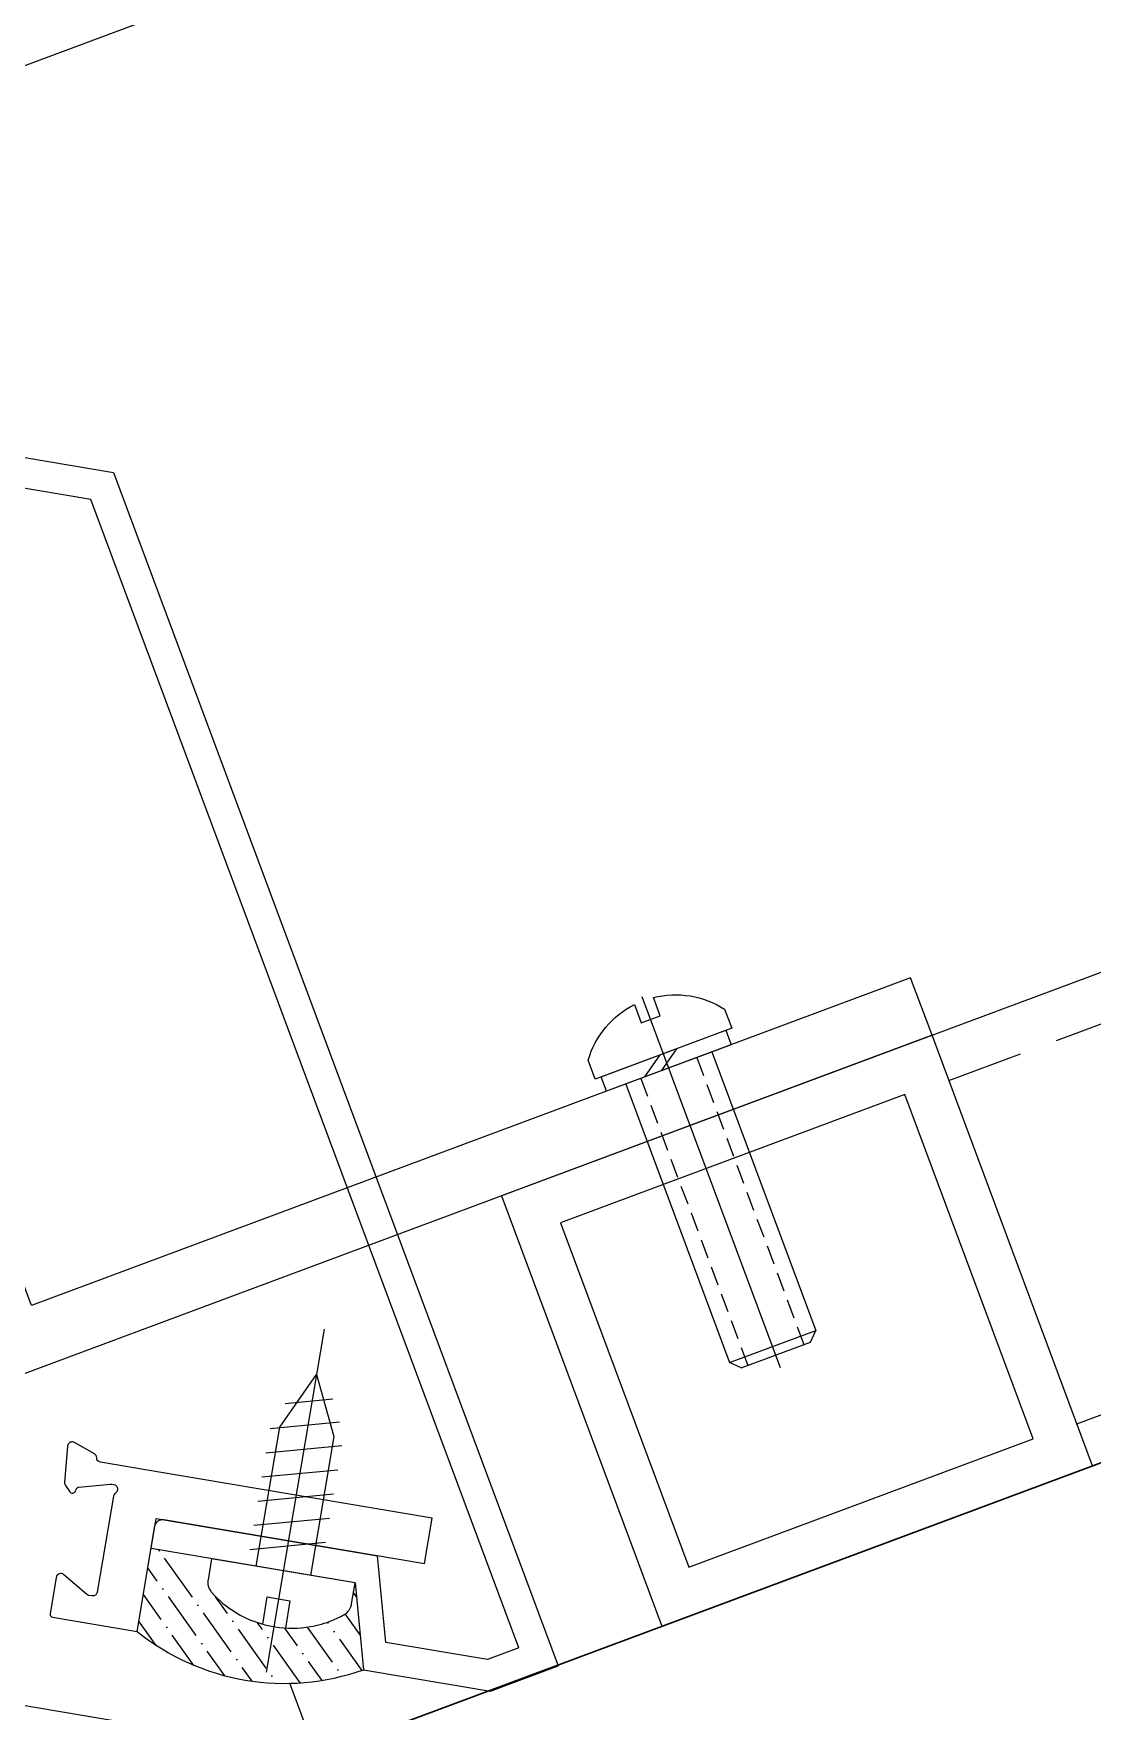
# Model space of a CAD drawing. Extents: x 12199666 to 24617114, y 1197707 to 2548648.
# Drawn here: x 12330335.7 to 12330404.8, y 1274808.9 to 1274918.4 of the extents above; entities that cross this region are included whole.
import ezdxf

# ---------------------------------------------------------------- set-up
doc = ezdxf.new("R2010")
doc.units = 0
doc.header["$LTSCALE"] = 10
doc.header["$MEASUREMENT"] = 0
for name, pattern in [('TX-PLAN-T1-F11$0$ACAD_ISO04W100', [30, 24, -3, 0, -3]), ('TX-PLAN-T1-F11$0$CENTER', [2, 1.25, -0.25, 0.25, -0.25]), ('TX-PLAN-T1-F11$0$CENTER-PISA', [11, 6, -2, 1, -2]), ('TX-PLAN-T1-F11$0$CENTER2', [1.125, 0.75, -0.125, 0.125, -0.125]), ('TX-PLAN-T1-F11$0$DASHED', [0.75, 0.5, -0.25]), ('TX-PLAN-T1-F11$0$HIDDEN', [0.375, 0.25, -0.125]), ('TX-PLAN-T1-F11$0$HIDDEN-PISA', [4.5, 2.5, -2])]:
    doc.linetypes.add(name, pattern=pattern)
doc.layers.add('TX-PLAN-T1-F11$0$_EDO-ALUMINIUM-SECTION', color=90, linetype='Continuous', lineweight=30)
doc.layers.add('TX-PLAN-T1-F11$0$幕墙线', color=114, linetype='Continuous', lineweight=30)
for name, color, linetype in [('TX-PLAN-T1-F11$0$AXIS', 3, 'Continuous'), ('TX-PLAN-T1-F11$0$F-Alum', 4, 'Continuous'), ('TX-PLAN-T1-F11$0$F-center', 6, 'TX-PLAN-T1-F11$0$ACAD_ISO04W100'), ('TX-PLAN-T1-F11$0$F-dashed line', 8, 'TX-PLAN-T1-F11$0$DASHED'), ('TX-PLAN-T1-F11$0$F-dim', 1, 'Continuous'), ('TX-PLAN-T1-F11$0$F-seslants', 8, 'Continuous'), ('TX-PLAN-T1-F11$0$F_MISC', 8, 'Continuous'), ('TX-PLAN-T1-F11$0$Hatch', 8, 'Continuous'), ('TX-PLAN-T1-F11$0$INSUL', 173, 'Continuous'), ('TX-PLAN-T1-F11$0$中心线', 1, 'TX-PLAN-T1-F11$0$CENTER2'), ('TX-PLAN-T1-F11$0$虚线', 8, 'TX-PLAN-T1-F11$0$HIDDEN'), ('TX-PLAN-T1-F11$0$螺栓钉类', 241, 'Continuous')]:
    doc.layers.add(name, color=color, linetype=linetype)

# ---------------------------------------------------------------- blocks, each defined once
blk = doc.blocks.new('TX-PLAN-T1-F11$0$A$C3FFC0167')
at = {"layer": 'TX-PLAN-T1-F11$0$F-dim'}
for p, q in [((0, 5), (0, -5)), ((-5, 0), (5, 0))]:
    blk.add_line(p, q, dxfattribs=at)
blk.add_circle((0, 0), 2, dxfattribs=at)
blk = doc.blocks.new('TX-PLAN-T1-F11$0$TY001')
at = {"layer": 'TX-PLAN-T1-F11$0$F-center'}
blk.add_line((1500, -30.81192101103079), (1500, 345.6712806450087), dxfattribs=at)
at = {"layer": 'TX-PLAN-T1-F11$0$F_MISC', "rotation": 30.01599997489868}
blk.add_blockref('TX-PLAN-T1-F11$0$A$C3FFC0167', (1500, 0), dxfattribs=at)
blk = doc.blocks.new('TX-PLAN-T1-F11$0$#10x13_Pan-flat-3')
at = {"color": 8, "linetype": 'TX-PLAN-T1-F11$0$HIDDEN-PISA'}
for p, q in [((-1.711377303647168, 10.79835977248877), (1.327780362582416, 11.6126996170351)), ((-2.400000006142363, 9.013843874672602), (1.996997242757061, 10.19201573984174)), ((-2.40000000505097, 7.413843874674058), (2.39999999407155, 8.700000001605076)), ((-2.400000003959576, 5.813843874675513), (2.399999995162943, 7.100000001606531)), ((-2.400000002875458, 4.213843874676968), (2.399999996247061, 5.500000001607987)), ((-2.400000001784065, 2.613843874678423), (2.399999997338455, 3.900000001609442)), ((-2.400000000699947, 1.013843874672602), (2.399999998429848, 2.300000001610897))]:
    blk.add_line(p, q, dxfattribs=at)
for points in [[(-1.790000000022701, -1.251464709639549e-09), (-1.790000006294576, 9.199999998738349), (-8.869392331689596e-09, 12.99999999994179), (1.78999999370717, 9.200000001175795), (1.789999999979045, 1.178705133497715e-09)], [(-0.7499999975334504, -3.659838021652831), (-0.7499999987630872, -1.850000000558794), (0.7500000012369128, -1.849999999540159), (0.7500000024665496, -3.659838020634197)]]:
    blk.add_lwpolyline(points, dxfattribs=at)
at = {"color": 32, "flags": 128}
blk.add_lwpolyline([(-4.750000000021828, -3.281456883996725e-09), (-4.749999999090505, -1.390168597587035, 0.02044951340221976), (-4.746657334493648, -1.471864103412372, 0.04398758774826101), (-4.716998160060029, -1.644951949376264, 0.0521855455310235), (-4.643293307010026, -1.839642807550263, 0.08249689016993748), (-4.4499858410054, -2.104325317188341, 0.02582980303273893), (-4.372616108048533, -2.172696028275823, 0.07268352806201751), (-2.617075641232077, -3.194163244705123, 0.09869610361643641), (0.08183213378651999, -3.69952322718018, 0.08249638678170287), (2.347977953162626, -3.295875031042669, 0.05218730035141757), (3.66753867942316, -2.666293208916613, 0.03066688341591993), (4.372616110929812, -2.172696022316813, 0.01330350973470385), (4.413354222931957, -2.138474128398229, 0.03657129110302831), (4.515303253050661, -2.033838485651358, 0.03475147926750673), (4.597077649370476, -1.921637741856102, 0.02182096229391937), (4.640176463399257, -1.845784510762314, 0.02280395151312757), (4.677971628436353, -1.76281944513903, 0.02280645284837659), (4.708056659233989, -1.676747445577348, 0.02181846118107081), (4.729386651873938, -1.592163116256415, 0.03475398225205351), (4.74792484894715, -1.454558013821952, 0.01610989314854271), (4.750000000909495, -1.390168591096881), (4.749999999978172, 3.194145392626524e-09)], format="xyb", close=True, dxfattribs=at)
at = {"layer": 'TX-PLAN-T1-F11$0$AXIS', "color": 8, "linetype": 'TX-PLAN-T1-F11$0$CENTER-PISA'}
blk.add_line((-1.088483259081841e-08, 15.98909419596748), (4.547473508864641e-09, -6.700000000018917), dxfattribs=at)
blk = doc.blocks.new('*U194')
at = {"layer": 'TX-PLAN-T1-F11$0$中心线', "color": 1, "linetype": 'TX-PLAN-T1-F11$0$CENTER', "ltscale": 2.357947691000002}
blk.add_line((-4.263256414560601e-14, 20.90048662063384), (1.4210854715202e-14, -4.956409502317115), dxfattribs=at)
at = {"layer": 'TX-PLAN-T1-F11$0$虚线', "linetype": 'TX-PLAN-T1-F11$0$HIDDEN', "ltscale": 0.5}
for p, q in [((-1.948286311568509, 1.13686837721616e-13), (-1.948286311568566, 20.00000000000011)), ((1.948286311568523, 1.13686837721616e-13), (1.948286311568481, 20.00000000000011))]:
    blk.add_line(p, q, dxfattribs=at)
at = {"layer": 'TX-PLAN-T1-F11$0$螺栓钉类', "color": 241, "linetype": 'Continuous'}
for p, q in [((-2.40807576862025, 20.00000000000011), (-2.999791744951651, 19.40828402366867)), ((2.408075768620179, 20.00000000000011), (-2.408075768620321, 20)), ((2.408075768620179, 20.00000000000011), (2.999791744951594, 19.40828402366867)), ((2.999791744951594, 19.40828402366867), (-2.999791744951636, 19.40828402366867)), ((-2.999791744951622, 1.13686837721616e-13), (-2.999791744951651, 19.40828402366867)), ((2.999791744951636, 1.13686837721616e-13), (2.999791744951594, 19.40828402366867)), ((-0.9100693464279175, -1), (0.5333063006401062, 0)), ((0.2446311712265015, -1), (1.688006818294525, 0))]:
    blk.add_line(p, q, dxfattribs=at)
blk.add_lwpolyline([(4.350000023841858, 0), (4.350000023841858, -1), (-4.350000023841858, -1), (-4.350000023841858, 0)], close=True, dxfattribs=at)
blk.add_lwpolyline([(-4.75, -1), (4.75, -1), (4.75, -2.319999992847443, -0.2072557309237045), (0.6600000262260437, -4.663157165050507), (0.6600000262260437, -3.379999995231628), (-0.6600000262260437, -3.379999995231628), (-0.6600000262260437, -4.663157165050507, -0.2072557309237047), (-4.75, -2.319999992847443)], format="xyb", close=True, dxfattribs=at)
blk = doc.blocks.new('*U195')
at = {"layer": 'TX-PLAN-T1-F11$0$INSUL', "lineweight": 0}
h = blk.add_hatch(dxfattribs=at)
h.set_pattern_fill('岩棉', color=256, scale=60.00000000000002, style=0, pattern_type=2)
h.set_pattern_definition([(171.78891, (31.98000479999999, 119.4285713999999), (-403.9210344936758, 60.00000149168051), [2.0005134, -418.1072400000002]), (146.908661, (33.73372379999999, 118.2857141999999), (-95.04024262992478, 60.00000083033304), [2.093239800000001, -437.4870720000002]), (132.32733, (35.03487, 116.8571429999999), (-106.9202743718115, 119.9999994801657), [1.932303599999998, -403.8514799999996]), (114.796992, (35.8268718, 115.1428571999999), (-23.76006081965321, 59.99999964663972), [1.8883968, -196.393272]), (91.6202240999998, (35.8834434, 113.1428574), (-11.88003000216715, 359.9999998263044), [2.000800199999999, -418.1671799999997]), (82.82482490000001, (30.05657160000001, 66.85714259999999), (83.16020966511272, 659.9999982204777), [46.65104279999994, -9750.067799999993]), (97.17517500000001, (41.823459, 66.85714259999999), (-83.16021148970225, 659.9999979909094), [46.65104280000004, -9750.06780000001]), (88.37977579999999, (35.9965866, 113.1428574), (11.88002583240484, 359.9999999412873), [2.0008002, -418.16718]), (65.203007, (36.05315819999999, 115.1428571999999), (23.76006077749137, 59.99999973523376), [1.888396799999998, -196.3932719999997]), (47.67266909999998, (36.84516060000001, 116.8571429999999), (106.9202740388371, 119.9999998207617), [1.932303599999999, -403.8514799999998]), (33.09133829999998, (38.14630680000001, 118.2857141999999), (95.0402417250371, 60.00000218260124), [2.0932398, -437.4870719999998]), (8.211089519999998, (39.90002519999999, 119.4285713999999), (403.9210347392536, 59.99999988934716), [2.0005134, -418.1072399999999]), (87.16616460000002, (30.00000000000001, 65.71428599999996), (11.88002507150802, 180.0000001810667), [1.144256399999998, -239.1495899999996]), (103.9013849999999, (30.282858, 64.57142879999994), (-47.5201215879632, 179.9999997770064), [1.177340399999998, -246.0641939999996]), (111.603615, (30.73543020000001, 63.42857159999996), (-11.88003031737481, 59.99999997976404), [1.229204999999999, -63.30404399999991]), (122.761347, (31.470861, 62.28571439999996), (-35.64009214299298, 59.99999937378065), [1.3590366, -284.0386379999999]), (138.290552, (32.43257759999999, 61.42857119999996), (-71.2801817170538, 60.00000123338383), [1.288252200000001, -269.2446480000003]), (152.003514, (33.5074374, 60.85714259999997), (-106.9202745038909, 59.99999917536116), [1.2173142, -254.4187140000001]), (166.477202, (34.6954404, 60.57142859999996), (-237.6006083015547, 60.00000192533073), [1.2218772, -255.3723300000001]), (167.070755, (35.94001500000002, 60.28571399999996), (-249.4806394894893, 59.99999988713196), [1.276948800000001, -266.8823280000002]), (12.92924439999999, (35.94001500000002, 60.28571399999996), (249.4806395808134, 59.99999961372987), [1.2769488, -266.882328]), (13.52279750000001, (37.1845896, 60.57142859999996), (237.6006088251535, 59.99999985187424), [1.221877199999999, -255.3723299999998]), (27.99648529999997, (38.3725926, 60.85714259999997), (118.8003031649702, 60.00000218637319), [1.2173142, -254.418714]), (41.70944699999995, (39.44745299999998, 61.42857119999996), (71.28018116740307, 60.00000178097831), [1.288252199999999, -269.2446479999997]), (57.2386522, (40.40916960000001, 62.28571439999996), (118.8003026691194, 180.000001000711), [1.359036599999999, -284.0386379999999]), (68.396384, (41.1445998, 63.42857159999996), (11.88003024886847, 60.00000021423826), [1.229204999999999, -63.30404399999996]), (76.098615, (41.59717259999999, 64.57142879999994), (11.88003045248315, 59.99999970942572), [1.177340399999998, -246.0641939999996]), (92.83383529999988, (41.8800306, 65.71428599999996), (-11.88003015074521, 179.9999999348276), [1.144256399999999, -239.1495899999998])])
h.paths.add_polyline_path([(0, 0), (429.9707085312324, 0), (429.9707085312324, 59.99999999999999), (0, 59.99999999999999)])
at = {"layer": 'TX-PLAN-T1-F11$0$INSUL'}
blk.add_lwpolyline([(0, 0), (429.9707085312324, 0), (429.9707085312324, 59.99999999999999), (0, 59.99999999999999)], close=True, dxfattribs=at)
blk = doc.blocks.new('TX-PLAN-T1-F11$0$A$C6BF074A9')
at = {"layer": 'TX-PLAN-T1-F11$0$F-Alum'}
blk.add_lwpolyline([(41.15684143688122, -207.7081718523377), (43.75396952407027, -206.2065308504652), (-210.3976291322469, 233.7131980354052), (-212.994757219436, 232.2115570334454)], close=True, dxfattribs=at)
at = {"layer": 'TX-PLAN-T1-F11$0$F_MISC', "ltscale": 18000, "extrusion": (6.800515792032808e-07, -9.067815260528008e-07, -0.9999999999993576), "xscale": -1, "rotation": 239.9840001645362}
blk.add_blockref('*U195', (-37.87882982764083, -68.09845589171347, -0.0003954173365476329), dxfattribs=at)
blk = doc.blocks.new('*U193')
at = {"layer": 'TX-PLAN-T1-F11$0$F-seslants'}
h = blk.add_hatch(dxfattribs=at)
h.set_pattern_fill('ANSI36', color=256, scale=10)
h.set_pattern_definition([(45, (51659.15010211314, 73373.3115634953), (0.6629126073623882, 2.430679560328757), [3.125, -0.625, 0, -0.625])])
h.paths.add_polyline_path([(9.31932475650683, 8.505888903877349, -0.02582980297440925), (9.387695467565209, 8.583258636601386, -0.08249689016993748), (9.65237797726877, 8.776566102431389, -0.05218554553102349), (9.847068835515529, 8.8502709553577, -0.04398758774826101), (10.02015668153763, 8.879930129667628, -0.0204495134361547), (10.10185218742117, 8.883272794206277), (11.49202078185044, 8.88327279422083), (11.49202078161761, 12.88240874800249), (6, 12.88240874816256, 0.2608104144078784), (6, -2.09538701477868), (11.49202078185044, -0.6167272057937225), (10.101852187654, -0.6167272057937225, -0.01610989316636307), (10.03746276488528, -0.6146520537877223, -0.03475398225205351), (9.89985766238533, -0.5961138566199224, -0.02181846118107081), (9.815273333108053, -0.5747838639217662, -0.02280645284837659), (9.729201333597302, -0.5446988330659224, -0.02280395151312758), (9.646236267872155, -0.5069036679778947, -0.02182096229391937), (9.570383036741987, -0.4638048538909061, -0.03475147926750674), (9.458182292990386, -0.3820304574910551, -0.03657129110302829), (9.353546650381759, -0.2800814273068681, -0.0133035096243883), (9.319324756739661, -0.2393433156394167, -0.03066688343163973), (8.825727570336312, 0.4657341165584512, -0.05218730035141757), (8.196145749185234, 1.78529484324099, -0.08249638678170287), (7.792497554561123, 4.051440662879031, -0.09869610361643641), (8.297857538796961, 6.750348437562934, -0.0726835280703614)])
at = {"layer": 'TX-PLAN-T1-F11$0$F-Alum', "flags": 128}
for points in [[(9.09255196643062, -11.85761746624485), (78.35422935755923, 28.15642345116066), (78.35422935755923, 67.55850777409796), (65.99552698526531, 88.95061007936602), (67.72729847277515, 89.95109372012666), (80.35422935755923, 68.09470547204546), (80.35422935755923, 27.00209521962097), (8.361264120787382, -14.58987259608693)], [(53.01061472645961, -31.80457267696329), (390.065040307818, -615.223651404347)]]:
    blk.add_lwpolyline(points, dxfattribs=at)
for points in [[(70.5967625908088, 53.70181540730118), (20.37412010924891, 24.68705649960611), (53.01061471598223, -31.80457268311875), (56.47415769123472, -29.80360540235415), (25.83863036497496, 23.22448080564209), (72.59772987198085, 50.23827243235428)], [(38.00336015643552, -5.828000438850722), (12.03444380452856, -20.8308320096985), (27.04169837292284, -46.80740424868418), (53.01061472506262, -31.80457267785096)], [(36.90642838552594, -9.926383129684837), (16.13282649754547, -21.92776378113194), (28.13863014383242, -42.70902155785006), (48.91223203204572, -30.70764090638841)]]:
    blk.add_lwpolyline(points, close=True, dxfattribs=at)
at = {"layer": 'TX-PLAN-T1-F11$0$F-Alum'}
blk.add_lwpolyline([(16.49999999860302, -4.866727205939242), (16.49999999930151, 14.37491890779347), (16.5, 17.08240862868843, -0.3595081371707617), (16.74324940005317, 17.37699217445333, 0.2637249999956934), (16.96840649982914, 17.56896947445057), (17.48190779983997, 18.97980277445458, 0.08748900000110169), (17.5, 19.08240877445496, 0.414214000000818), (17.19999999995343, 19.38240877445787, 0.0218199999991916), (17.17385330004618, 19.38126717446721), (14.80831709993072, 19.17430957446049, 0.1763269999970842), (14.62233179993927, 19.08758317446336), (14.25857870001346, 18.72383017446555, 0.198911999996341), (14.19999999995343, 18.58240877444041, 0.06554299999994298), (14.20681490004063, 18.53064497445303, 0.2679489999965194), (14.34823619993404, 18.38922357445699), (14.51729610003531, 18.34392417444906, -0.2679490000007903), (14.6587175000459, 18.20250277446758), (15.18977779988199, 16.22055877445382, -0.06554300000034483), (15.19999999995343, 16.14291307446547), (15.19999999995343, 15.98240877444914, -0.4142139999965558), (14.89999999990687, 15.68240877446078, -0.2134220000012545), (14.67639319994487, 15.78240877445205, 0.2134219999990182), (14.45278639998287, 15.88240877444332), (8.099999999860302, 15.88240877447242, -0.4142140000029491), (7.800000000046566, 16.18240877446078), (7.800000000046566, 16.40333457446832, -0.1378519999999419), (7.843922599917278, 16.5596174744569), (8.860984503291547, 18.22612594829116, 0.5854977655323537), (8.604907018365338, 18.68240877447533), (6.199999999953434, 18.68240877446078, 0.4142135623219491), (6, 18.4824087744928), (6, 12.88240874816256), (12.98969077528454, 12.88240874795883, -0.4142135623730951), (13.48969077528454, 12.38240874795883), (13.48969077528454, -4.866727205939242)], format="xyb", close=True, dxfattribs=at)
for points in [[(11.49202078185044, -0.6167272057937225), (11.49202078161761, 12.88240874814801), (13.48969077528454, 12.88240874817711), (13.48969077528454, -1.772401534864912)], [(11.49202078185044, -0.6167272057937225), (6, -2.09538701477868), (6, -10.50267945055384), (8.361264120787382, -14.58987259608693)], [(9.09255196643062, -11.85761746624485), (8, -9.966481752388063), (8, -3.249715246318374), (13.48969077528454, -1.772401534864912)]]:
    blk.add_lwpolyline(points, dxfattribs=at)
at = {"layer": 'TX-PLAN-T1-F11$0$F-center'}
blk.add_line((0, -30.81192101103079), (0, 345.6712806450087), dxfattribs=at)
at = {"layer": 'TX-PLAN-T1-F11$0$F-dashed line', "flags": 128}
for points in [[(50.2786876456812, -33.38286887168942), (387.3331132275052, -616.8019476004993)], [(29.57848780532368, -45.34184349645511), (366.632913393667, -628.760922236208)]]:
    blk.add_lwpolyline(points, dxfattribs=at)
at = {"layer": 'TX-PLAN-T1-F11$0$Hatch'}
blk.add_arc((19.38038502889685, 5.393510866648285), 15.33356758874301, 150.764598416439, 209.2354015835611, dxfattribs=at)
blk.add_blockref('TX-PLAN-T1-F11$0$A$C6BF074A9', (295.3913204157725, -154.9408162646432))
at = {"layer": 'TX-PLAN-T1-F11$0$F_MISC'}
for name, p, rotation in [('TX-PLAN-T1-F11$0$#10x13_Pan-flat-3', (11.49202078185044, 4.133272794191726), 269.9999999616367), ('TX-PLAN-T1-F11$0$A$C3FFC0167', (0, 0), 30.01599997489868), ('*U194', (48.04860581387766, -15.21952834243712), 120.0159999850837)]:
    blk.add_blockref(name, p, dxfattribs=dict(at, rotation=rotation))
blk = doc.blocks.new('TX-PLAN-T1-F11$0$A$C21521A5F')
at = {"rotation": 90}
for name, p in [('*U193', (388.7170751225203, 19760.21975712478, 0.0004146164392175001)), ('TX-PLAN-T1-F11$0$TY001', (388.7170751225203, 18260.21975712478, 0.0004146164392175001))]:
    blk.add_blockref(name, p, dxfattribs=at)
blk = doc.blocks.new('TX-PLAN-T1-F11$0$标准层幕墙0118')
at = {"color": 3}
blk.add_blockref('TX-PLAN-T1-F11$0$A$C21521A5F', (32561.28292488377, 9139.780242875713, -0.0004146164392174988), dxfattribs=at)
blk = doc.blocks.new('TX-PLAN-T1-F11')
at = {"layer": 'TX-PLAN-T1-F11$0$幕墙线'}
blk.add_lwpolyline([(12329700.54685304, 1283702.110053292), (12329644.955806, 1282905.173489752), (12330706.20136303, 1282539.133697919), (12330445.71699306, 1281783.921049892), (12331375.62636058, 1281155.036458158), (12330928.09412397, 1280493.286393544), (12331662.9603816, 1279644.641093719), (12331059.04014865, 1279121.689276596), (12331047.113034, 1279113.205716431), (12331559.58948348, 1278133.905957235), (12330853.23911021, 1277764.267279054), (12331306.82136707, 1276547.21390761), (12330603.69691024, 1276285.170727753), (12331057.2778674, 1275068.116871655), (12330354.15341066, 1274806.073691552), (12330807.73036959, 1273589.018345658), (12330104.6099109, 1273326.976655842), (12330558.18686992, 1272109.921309703), (12329855.06641123, 1271847.879619886), (12330308.64337025, 1270630.824273747), (12329605.52291165, 1270368.782583686), (12330059.10386872, 1269151.728727833), (12329355.97941197, 1268889.68554773), (12329809.55637091, 1267672.630201836)], dxfattribs=at)
at = {"layer": 'TX-PLAN-T1-F11$0$_EDO-ALUMINIUM-SECTION', "rotation": 350.4236156863823}
blk.add_blockref('TX-PLAN-T1-F11$0$标准层幕墙0118', (12293055.45042718, 1251790.443008234), dxfattribs=at)

msp = doc.modelspace()

# ---------------------------------------------------------------- block references
msp.add_blockref('TX-PLAN-T1-F11', (0, 0))

doc.saveas('drawing.dxf')
